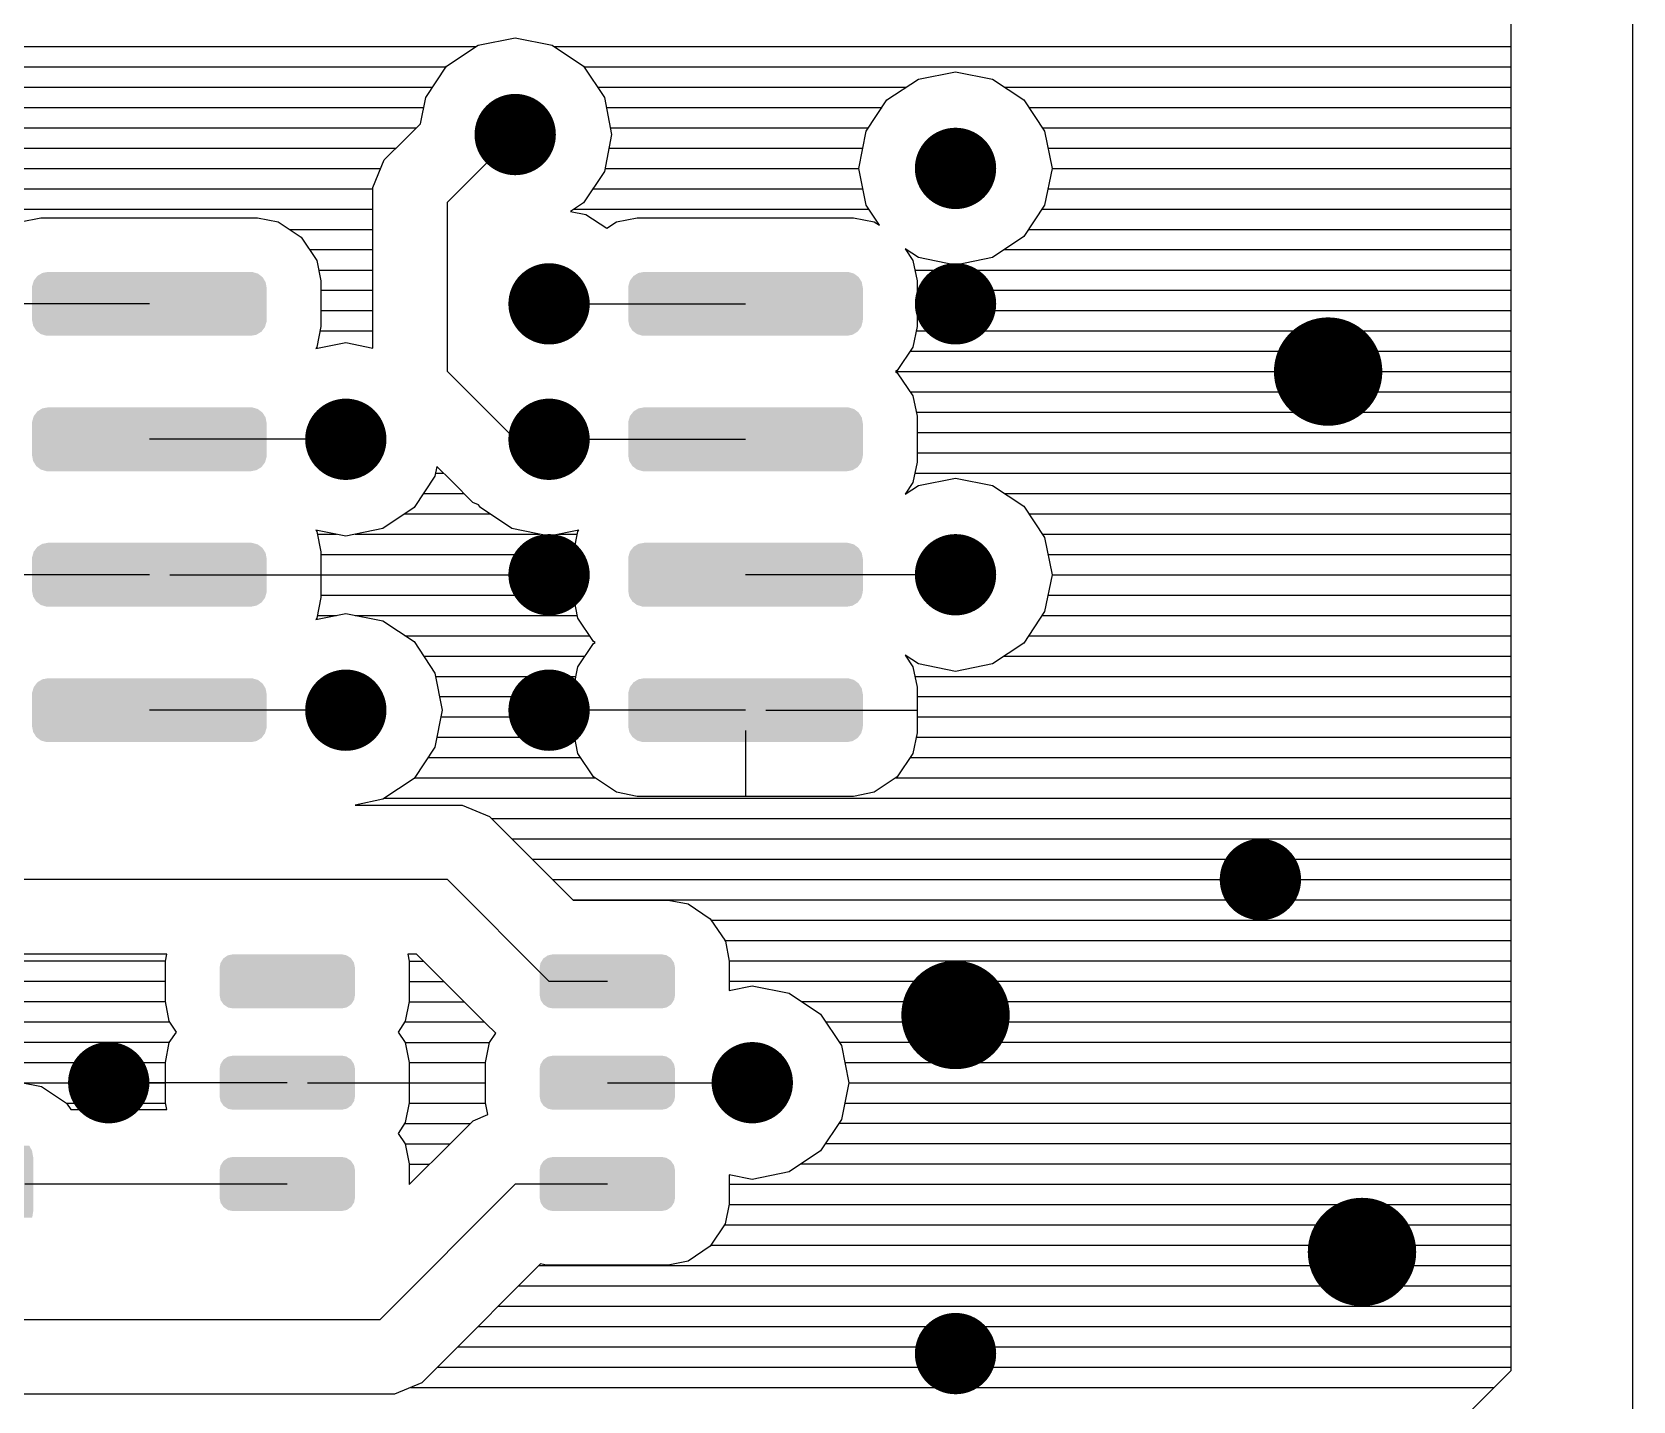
# Model space of a CAD drawing. Extents: x 295 to 953, y 10 to 290.
# Drawn here: x 807.75 to 846.77, y 110 to 143.37 of the extents above; entities that cross this region are included whole.
import ezdxf

# ---------------------------------------------------------------- set-up
doc = ezdxf.new("R2010")
doc.units = 0
doc.header["$LTSCALE"] = 5
doc.header["$MEASUREMENT"] = 0
doc.layers.get('0').update_dxf_attribs({"linetype": 'CONTINUOUS', "lineweight": 25})

msp = doc.modelspace()

# ---------------------------------------------------------------- linework, layer by layer
for p, q in [((846.771, 109.501), (846.771, 220.118)), ((843.799, 110.736), (843.799, 218.89)), ((818.625, 143.05), (819.529, 143.228)), ((819.529, 143.228), (820.427, 143.05)), ((787.302, 143.017), (818.578, 143.017)), ((817.858, 142.541), (818.625, 143.05)), ((820.427, 143.05), (821.193, 142.541)), ((820.474, 143.017), (843.799, 143.017)), ((787.348, 142.521), (817.852, 142.521)), ((817.35, 141.775), (817.858, 142.541)), ((821.193, 142.541), (821.702, 141.775)), ((821.2, 142.521), (843.799, 142.521)), ((787.348, 142.026), (817.515, 142.026)), ((821.537, 142.026), (829.059, 142.026)), ((828.59, 141.716), (829.356, 142.224)), ((829.356, 142.224), (830.261, 142.402)), ((830.261, 142.402), (831.159, 142.224)), ((831.159, 142.224), (831.925, 141.716)), ((831.456, 142.026), (843.799, 142.026)), ((817.224, 141.134), (817.35, 141.775)), ((821.702, 141.775), (821.88, 140.87)), ((828.081, 140.95), (828.59, 141.716)), ((831.925, 141.716), (832.433, 140.95)), ((787.348, 141.531), (817.304, 141.531)), ((821.748, 141.531), (828.471, 141.531)), ((832.044, 141.531), (843.799, 141.531)), ((787.275, 141.035), (817.125, 141.035)), ((816.848, 140.758), (817.224, 141.134)), ((817.878, 139.219), (819.529, 140.87)), ((821.88, 140.87), (821.702, 139.972)), ((821.847, 141.035), (828.141, 141.035)), ((827.903, 140.045), (828.081, 140.95)), ((832.374, 141.035), (843.799, 141.035)), ((832.433, 140.95), (832.612, 140.045)), ((787.031, 140.54), (816.63, 140.54)), ((816.333, 140.25), (816.848, 140.758)), ((821.814, 140.54), (828.002, 140.54)), ((832.513, 140.54), (843.799, 140.54)), ((816.062, 139.583), (816.333, 140.25)), ((786.529, 140.045), (816.254, 140.045)), ((821.702, 139.972), (821.193, 139.206)), ((821.715, 140.045), (827.903, 140.045)), ((828.081, 139.147), (827.903, 140.045)), ((832.612, 140.045), (832.433, 139.147)), ((832.612, 140.045), (843.799, 140.045)), ((776.768, 139.55), (816.062, 139.55)), ((816.062, 138.863), (816.062, 139.583)), ((821.425, 139.55), (828.002, 139.55)), ((832.513, 139.55), (843.799, 139.55)), ((805.72, 139.054), (816.062, 139.054)), ((817.878, 135.092), (817.878, 139.219)), ((821.193, 139.206), (820.876, 138.995)), ((820.876, 138.995), (821.253, 138.922)), ((820.969, 139.054), (828.141, 139.054)), ((821.253, 138.922), (821.761, 138.585)), ((828.405, 138.665), (828.081, 139.147)), ((832.433, 139.147), (831.925, 138.381)), ((832.374, 139.054), (843.799, 139.054)), ((807.47, 138.744), (807.972, 138.843)), ((807.972, 138.843), (813.249, 138.843)), ((813.249, 138.843), (813.751, 138.744)), ((813.751, 138.744), (814.312, 138.367)), ((814.028, 138.559), (816.062, 138.559)), ((816.062, 135.666), (816.062, 138.863)), ((821.761, 138.585), (821.999, 138.744)), ((821.999, 138.744), (822.501, 138.843)), ((822.501, 138.843), (827.778, 138.843)), ((827.778, 138.843), (828.28, 138.744)), ((828.28, 138.744), (828.405, 138.665)), ((832.044, 138.559), (843.799, 138.559)), ((814.312, 138.367), (814.695, 137.799)), ((831.925, 138.381), (831.159, 137.872)), ((814.517, 138.064), (816.062, 138.064)), ((814.695, 137.799), (814.794, 137.304)), ((829.356, 137.872), (829.032, 138.083)), ((829.032, 138.083), (829.224, 137.799)), ((829.046, 138.064), (829.065, 138.064)), ((829.224, 137.799), (829.323, 137.304)), ((830.261, 137.687), (829.356, 137.872)), ((831.159, 137.872), (830.261, 137.687)), ((831.45, 138.064), (843.799, 138.064)), ((814.741, 137.568), (816.062, 137.568)), ((829.27, 137.568), (843.799, 137.568)), ((814.794, 137.304), (814.794, 136.188)), ((814.794, 137.073), (816.062, 137.073)), ((829.323, 137.304), (829.323, 136.188)), ((829.323, 137.073), (843.799, 137.073)), ((810.614, 136.743), (805.496, 136.743)), ((814.794, 136.578), (816.062, 136.578)), ((820.355, 136.743), (825.143, 136.743)), ((829.323, 136.578), (843.799, 136.578)), ((814.794, 136.188), (814.695, 135.686)), ((829.323, 136.188), (829.224, 135.686)), ((814.669, 135.653), (815.402, 135.798)), ((814.774, 136.082), (816.062, 136.082)), ((815.402, 135.798), (816.062, 135.666)), ((829.303, 136.082), (843.799, 136.082)), ((814.695, 135.686), (814.669, 135.653)), ((829.224, 135.686), (828.841, 135.118)), ((829.158, 135.587), (843.799, 135.587)), ((819.529, 133.441), (817.878, 135.092)), ((828.841, 135.118), (828.801, 135.092)), ((828.801, 135.092), (843.799, 135.092)), ((828.801, 135.092), (828.841, 135.065)), ((828.841, 135.065), (829.224, 134.497)), ((829.158, 134.597), (843.799, 134.597)), ((829.224, 134.497), (829.323, 134.002)), ((829.303, 134.101), (843.799, 134.101)), ((829.323, 134.002), (829.323, 132.886)), ((815.402, 133.441), (810.614, 133.441)), ((820.355, 133.441), (819.529, 133.441)), ((820.355, 133.441), (825.143, 133.441)), ((829.323, 133.606), (843.799, 133.606)), ((829.323, 133.111), (843.799, 133.111)), ((817.621, 132.78), (817.574, 132.543)), ((817.984, 132.417), (817.621, 132.78)), ((829.323, 132.886), (829.224, 132.384)), ((817.574, 132.543), (817.066, 131.777)), ((817.588, 132.615), (817.786, 132.615)), ((818.499, 131.902), (817.984, 132.417)), ((829.224, 132.384), (829.032, 132.1)), ((829.032, 132.1), (829.356, 132.318)), ((829.27, 132.615), (843.799, 132.615)), ((829.356, 132.318), (830.261, 132.496)), ((830.261, 132.496), (831.159, 132.318)), ((831.159, 132.318), (831.925, 131.81)), ((817.297, 132.12), (818.281, 132.12)), ((818.638, 131.843), (818.499, 131.902)), ((829.046, 132.12), (829.065, 132.12)), ((831.456, 132.12), (843.799, 132.12)), ((817.066, 131.777), (816.3, 131.268)), ((816.841, 131.625), (818.909, 131.625)), ((818.684, 131.777), (818.638, 131.843)), ((819.45, 131.268), (818.684, 131.777)), ((831.925, 131.81), (832.433, 131.044)), ((832.044, 131.625), (843.799, 131.625)), ((815.402, 131.083), (814.669, 131.228)), ((814.669, 131.228), (814.695, 131.195)), ((814.695, 131.195), (814.794, 130.7)), ((814.708, 131.129), (815.171, 131.129)), ((816.3, 131.268), (815.402, 131.083)), ((815.626, 131.129), (820.124, 131.129)), ((820.355, 131.083), (819.45, 131.268)), ((821.081, 131.228), (820.355, 131.083)), ((820.579, 131.129), (821.042, 131.129)), ((820.956, 130.7), (821.055, 131.195)), ((821.055, 131.195), (821.081, 131.228)), ((832.374, 131.129), (843.799, 131.129)), ((832.433, 131.044), (832.612, 130.139)), ((814.794, 130.7), (814.794, 129.584)), ((814.794, 130.634), (820.956, 130.634)), ((820.956, 129.584), (820.956, 130.7)), ((832.513, 130.634), (843.799, 130.634)), ((810.614, 130.139), (805.496, 130.139)), ((810.119, 130.139), (806.427, 130.139)), ((811.109, 130.139), (814.794, 130.139)), ((814.794, 130.139), (820.956, 130.139)), ((830.261, 130.139), (825.143, 130.139)), ((832.612, 130.139), (832.433, 129.241)), ((832.612, 130.139), (843.799, 130.139)), ((814.794, 129.584), (814.695, 129.082)), ((814.794, 129.644), (820.956, 129.644)), ((821.055, 129.082), (820.956, 129.584)), ((832.513, 129.644), (843.799, 129.644)), ((814.669, 129.049), (815.402, 129.194)), ((814.708, 129.148), (815.171, 129.148)), ((815.402, 129.194), (816.3, 129.016)), ((815.626, 129.148), (821.042, 129.148)), ((832.433, 129.241), (831.925, 128.475)), ((832.374, 129.148), (843.799, 129.148)), ((814.695, 129.082), (814.669, 129.049)), ((816.3, 129.016), (817.066, 128.508)), ((821.438, 128.514), (821.055, 129.082)), ((816.841, 128.653), (821.345, 128.653)), ((817.066, 128.508), (817.574, 127.742)), ((821.055, 127.893), (821.438, 128.461)), ((821.477, 128.488), (821.438, 128.514)), ((821.438, 128.461), (821.477, 128.488)), ((831.925, 128.475), (831.159, 127.966)), ((832.044, 128.653), (843.799, 128.653)), ((817.297, 128.158), (821.233, 128.158)), ((829.356, 127.966), (829.032, 128.177)), ((829.032, 128.177), (829.224, 127.893)), ((829.046, 128.158), (829.065, 128.158)), ((831.45, 128.158), (843.799, 128.158)), ((817.574, 127.742), (817.753, 126.837)), ((817.588, 127.662), (821.009, 127.662)), ((820.956, 127.398), (821.055, 127.893)), ((829.224, 127.893), (829.323, 127.398)), ((829.27, 127.662), (843.799, 127.662)), ((830.261, 127.781), (829.356, 127.966)), ((831.159, 127.966), (830.261, 127.781)), ((820.956, 126.282), (820.956, 127.398)), ((829.323, 127.398), (829.323, 126.282)), ((815.402, 126.837), (810.614, 126.837)), ((817.753, 126.837), (817.574, 125.939)), ((817.687, 127.167), (820.956, 127.167)), ((825.143, 126.837), (820.355, 126.837)), ((824.647, 126.837), (820.956, 126.837)), ((825.638, 126.837), (829.323, 126.837)), ((829.323, 127.167), (843.799, 127.167)), ((817.72, 126.672), (820.956, 126.672)), ((829.323, 126.672), (843.799, 126.672)), ((817.621, 126.176), (820.976, 126.176)), ((821.055, 125.78), (820.956, 126.282)), ((825.143, 126.342), (825.143, 124.737)), ((829.323, 126.282), (829.224, 125.78)), ((829.303, 126.176), (843.799, 126.176)), ((817.574, 125.939), (817.066, 125.173)), ((817.409, 125.681), (821.121, 125.681)), ((821.438, 125.212), (821.055, 125.78)), ((829.224, 125.78), (828.841, 125.212)), ((829.158, 125.681), (843.799, 125.681)), ((817.066, 125.173), (816.3, 124.664)), ((817.073, 125.186), (821.477, 125.186)), ((821.999, 124.836), (821.438, 125.212)), ((828.841, 125.212), (828.28, 124.836)), ((828.801, 125.186), (843.799, 125.186)), ((816.3, 124.664), (815.626, 124.525)), ((815.626, 124.525), (818.235, 124.525)), ((816.346, 124.691), (843.799, 124.691)), ((818.235, 124.525), (818.902, 124.248)), ((822.501, 124.737), (821.999, 124.836)), ((827.778, 124.737), (822.501, 124.737)), ((828.28, 124.836), (827.778, 124.737)), ((818.902, 124.248), (820.943, 122.207)), ((818.955, 124.195), (843.799, 124.195)), ((819.45, 123.7), (843.799, 123.7)), ((819.945, 123.205), (843.799, 123.205)), ((817.878, 122.709), (778.254, 122.709)), ((820.355, 120.226), (817.878, 122.709)), ((820.441, 122.709), (843.799, 122.709)), ((820.936, 122.214), (843.799, 122.214)), ((820.943, 122.207), (823.261, 122.207)), ((823.261, 122.207), (823.743, 122.115)), ((823.743, 122.115), (824.284, 121.752)), ((824.284, 121.752), (824.654, 121.204)), ((824.304, 121.719), (843.799, 121.719)), ((824.634, 121.223), (843.799, 121.223)), ((824.654, 121.204), (824.746, 120.722)), ((775.117, 120.728), (811.004, 120.728)), ((811.037, 120.893), (777.891, 120.893)), ((811.004, 120.722), (811.037, 120.893)), ((811.004, 119.738), (811.004, 120.722)), ((817.125, 120.893), (816.914, 120.893)), ((816.914, 120.893), (816.947, 120.722)), ((816.947, 120.722), (817.297, 120.722)), ((816.947, 120.722), (816.947, 119.738)), ((818.816, 119.203), (817.125, 120.893)), ((824.746, 120.728), (843.799, 120.728)), ((824.746, 120.722), (824.746, 120.002)), ((775.117, 120.233), (811.004, 120.233)), ((816.947, 120.226), (817.792, 120.226)), ((821.775, 120.226), (820.355, 120.226)), ((824.746, 120.233), (843.799, 120.233)), ((824.746, 120.002), (825.308, 120.114)), ((825.308, 120.114), (826.206, 119.936)), ((826.206, 119.936), (826.972, 119.427)), ((775.117, 119.738), (811.004, 119.738)), ((811.096, 119.255), (811.004, 119.738)), ((816.947, 119.738), (816.848, 119.255)), ((816.947, 119.731), (818.288, 119.731)), ((826.503, 119.738), (843.799, 119.738)), ((826.972, 119.427), (827.48, 118.661)), ((775.117, 119.242), (811.103, 119.242)), ((811.274, 118.991), (811.096, 119.255)), ((816.848, 119.255), (816.676, 118.991)), ((816.835, 119.236), (818.783, 119.236)), ((819.054, 118.965), (818.816, 119.203)), ((827.091, 119.242), (843.799, 119.242)), ((775.117, 118.747), (811.109, 118.747)), ((811.004, 118.252), (811.096, 118.734)), ((811.096, 118.734), (811.274, 118.991)), ((816.676, 118.991), (816.848, 118.734)), ((816.848, 118.74), (818.902, 118.74)), ((816.848, 118.734), (816.947, 118.252)), ((818.803, 118.252), (818.902, 118.734)), ((818.902, 118.734), (819.054, 118.965)), ((827.421, 118.747), (843.799, 118.747)), ((827.48, 118.661), (827.659, 117.756)), ((775.117, 118.252), (811.004, 118.252)), ((811.004, 117.268), (811.004, 118.252)), ((816.947, 118.252), (816.947, 117.268)), ((816.947, 118.245), (818.803, 118.245)), ((818.803, 117.268), (818.803, 118.252)), ((827.56, 118.252), (843.799, 118.252)), ((807.451, 117.77), (807.985, 117.664)), ((807.523, 117.756), (811.004, 117.756)), ((807.985, 117.664), (808.593, 117.261)), ((810.449, 117.756), (809.623, 117.756)), ((813.975, 117.756), (810.449, 117.756)), ((813.48, 117.756), (811.004, 117.756)), ((814.471, 117.756), (816.947, 117.756)), ((816.947, 117.75), (818.803, 117.75)), ((821.775, 117.756), (825.308, 117.756)), ((827.659, 117.756), (827.48, 116.858)), ((827.659, 117.756), (843.799, 117.756)), ((808.586, 117.261), (811.004, 117.261)), ((808.593, 117.261), (808.699, 117.103)), ((808.699, 117.103), (811.037, 117.103)), ((811.037, 117.103), (811.004, 117.268)), ((816.947, 117.268), (816.848, 116.786)), ((816.947, 117.254), (818.803, 117.254)), ((818.862, 116.977), (818.803, 117.268)), ((827.56, 117.261), (843.799, 117.261)), ((816.848, 116.786), (816.676, 116.521)), ((816.835, 116.759), (818.433, 116.759)), ((817.991, 116.317), (818.506, 116.825)), ((818.506, 116.825), (818.862, 116.977)), ((827.48, 116.858), (826.972, 116.092)), ((827.421, 116.766), (843.799, 116.766)), ((816.676, 116.521), (816.848, 116.264)), ((816.947, 115.273), (817.991, 116.317)), ((827.091, 116.27), (843.799, 116.27)), ((816.848, 116.264), (817.938, 116.264)), ((816.848, 116.264), (816.947, 115.782)), ((826.972, 116.092), (826.206, 115.584)), ((816.947, 115.782), (816.947, 115.273)), ((816.947, 115.769), (817.442, 115.769)), ((825.308, 115.399), (824.746, 115.511)), ((824.746, 115.511), (824.746, 114.798)), ((826.206, 115.584), (825.308, 115.399)), ((826.497, 115.775), (843.799, 115.775)), ((813.975, 115.286), (807.576, 115.286)), ((819.529, 115.286), (816.227, 111.978)), ((821.775, 115.286), (819.529, 115.286)), ((824.746, 115.28), (843.799, 115.28)), ((824.746, 114.798), (824.647, 114.316)), ((824.746, 114.785), (843.799, 114.785)), ((824.647, 114.316), (824.284, 113.768)), ((824.634, 114.289), (843.799, 114.289)), ((824.284, 113.768), (823.743, 113.404)), ((824.304, 113.794), (843.799, 113.794)), ((820.15, 113.338), (817.766, 110.954)), ((820.11, 113.299), (843.799, 113.299)), ((820.289, 113.305), (820.15, 113.338)), ((823.261, 113.305), (820.289, 113.305)), ((823.743, 113.404), (823.261, 113.305)), ((819.615, 112.803), (843.799, 112.803)), ((819.12, 112.308), (843.799, 112.308)), ((816.227, 111.978), (776.603, 111.978)), ((818.625, 111.813), (843.799, 111.813)), ((818.129, 111.317), (843.799, 111.317)), ((817.766, 110.954), (817.251, 110.439)), ((817.634, 110.822), (843.799, 110.822)), ((817.251, 110.439), (816.584, 110.162)), ((839.757, 106.695), (843.799, 110.736)), ((816.584, 110.162), (776.24, 110.162)), ((816.987, 110.327), (843.39, 110.327))]:
    msp.add_line(p, q)
for points, const_width in [([(819.034, 140.87, 1), (820.025, 140.87, 1)], 0.991), ([(829.765, 140.045, 1), (830.756, 140.045, 1)], 0.991), ([(819.859, 136.743, 1), (820.85, 136.743, 1)], 0.991), ([(829.765, 136.743, 1), (830.756, 136.743, 1)], 0.991), ([(838.681, 135.092, 1), (840.002, 135.092, 1)], 1.321), ([(814.906, 133.441, 1), (815.897, 133.441, 1)], 0.991), ([(819.859, 133.441, 1), (820.85, 133.441, 1)], 0.991), ([(819.859, 130.139, 1), (820.85, 130.139, 1)], 0.991), ([(829.765, 130.139, 1), (830.756, 130.139, 1)], 0.991), ([(814.906, 126.837, 1), (815.897, 126.837, 1)], 0.991), ([(819.859, 126.837, 1), (820.85, 126.837, 1)], 0.991), ([(837.195, 122.709, 1), (838.186, 122.709, 1)], 0.991), ([(829.6, 119.407, 1), (830.921, 119.407, 1)], 1.321), ([(809.128, 117.756, 1), (810.119, 117.756, 1)], 0.991), ([(824.812, 117.756, 1), (825.803, 117.756, 1)], 0.991), ([(839.506, 113.629, 1), (840.827, 113.629, 1)], 1.321), ([(829.765, 111.152, 1), (830.756, 111.152, 1)], 0.991)]:
    msp.add_lwpolyline(points, format="xyb", close=True, dxfattribs=dict(const_width=const_width))
for points in [[(807.796, 137.307), (807.862, 137.394), (813.426, 137.307), (813.372, 137.394)], [(807.862, 137.394), (807.882, 137.421), (813.372, 137.394), (813.337, 137.421)], [(807.882, 137.421), (807.979, 137.481), (813.337, 137.421), (813.258, 137.481)], [(807.979, 137.481), (808.004, 137.496), (813.258, 137.481), (813.206, 137.496)], [(808.004, 137.496), (808.134, 137.52), (813.206, 137.496), (813.121, 137.52)], [(808.134, 137.52), (808.144, 137.522), (813.121, 137.52), (813.084, 137.522)], [(822.324, 137.307), (822.391, 137.394), (827.955, 137.307), (827.901, 137.394)], [(822.391, 137.394), (822.411, 137.421), (827.901, 137.394), (827.866, 137.421)], [(822.411, 137.421), (822.508, 137.481), (827.866, 137.421), (827.787, 137.481)], [(822.508, 137.481), (822.532, 137.496), (827.787, 137.481), (827.735, 137.496)], [(822.532, 137.496), (822.663, 137.52), (827.735, 137.496), (827.65, 137.52)], [(822.663, 137.52), (822.673, 137.522), (827.65, 137.52), (827.613, 137.522)], [(807.754, 137.132), (807.756, 137.17), (813.473, 137.132), (813.466, 137.17)], [(807.754, 136.353), (807.754, 137.132), (813.473, 136.353), (813.473, 137.132)], [(807.756, 137.17), (807.786, 137.273), (813.466, 137.17), (813.447, 137.273)], [(807.786, 137.273), (807.796, 137.307), (813.447, 137.273), (813.426, 137.307)], [(822.283, 137.132), (822.285, 137.17), (828.002, 137.132), (827.995, 137.17)], [(822.283, 136.353), (822.283, 137.132), (828.002, 136.353), (828.002, 137.132)], [(822.285, 137.17), (822.315, 137.273), (827.995, 137.17), (827.976, 137.273)], [(822.315, 137.273), (822.324, 137.307), (827.976, 137.273), (827.955, 137.307)], [(807.761, 136.316), (807.754, 136.353), (813.472, 136.316), (813.473, 136.353)], [(807.781, 136.213), (807.761, 136.316), (813.442, 136.213), (813.472, 136.316)], [(807.802, 136.179), (807.781, 136.213), (813.432, 136.179), (813.442, 136.213)], [(807.856, 136.091), (807.802, 136.179), (813.366, 136.091), (813.432, 136.179)], [(822.29, 136.316), (822.283, 136.353), (828, 136.316), (828.002, 136.353)], [(822.309, 136.213), (822.29, 136.316), (827.971, 136.213), (828, 136.316)], [(822.33, 136.179), (822.309, 136.213), (827.961, 136.179), (827.971, 136.213)], [(822.384, 136.091), (822.33, 136.179), (827.895, 136.091), (827.961, 136.179)], [(807.89, 136.065), (807.856, 136.091), (813.346, 136.065), (813.366, 136.091)], [(807.969, 136.005), (807.89, 136.065), (813.249, 136.005), (813.346, 136.065)], [(808.022, 135.99), (807.969, 136.005), (813.224, 135.99), (813.249, 136.005)], [(808.107, 135.965), (808.022, 135.99), (813.093, 135.965), (813.224, 135.99)], [(808.144, 135.964), (808.107, 135.965), (813.084, 135.964), (813.093, 135.965)], [(822.419, 136.065), (822.384, 136.091), (827.875, 136.065), (827.895, 136.091)], [(822.498, 136.005), (822.419, 136.065), (827.777, 136.005), (827.875, 136.065)], [(822.551, 135.99), (822.498, 136.005), (827.753, 135.99), (827.777, 136.005)], [(822.636, 135.965), (822.551, 135.99), (827.622, 135.965), (827.753, 135.99)], [(822.673, 135.964), (822.636, 135.965), (827.613, 135.964), (827.622, 135.965)], [(808.004, 134.194), (808.134, 134.218), (813.206, 134.194), (813.121, 134.218)], [(808.134, 134.218), (808.144, 134.22), (813.121, 134.218), (813.084, 134.22)], [(822.532, 134.194), (822.663, 134.218), (827.735, 134.194), (827.65, 134.218)], [(822.663, 134.218), (822.673, 134.22), (827.65, 134.218), (827.613, 134.22)], [(807.754, 133.83), (807.756, 133.868), (813.473, 133.83), (813.466, 133.868)], [(807.754, 133.051), (807.754, 133.83), (813.473, 133.051), (813.473, 133.83)], [(807.756, 133.868), (807.786, 133.971), (813.466, 133.868), (813.447, 133.971)], [(807.786, 133.971), (807.796, 134.005), (813.447, 133.971), (813.426, 134.005)], [(807.796, 134.005), (807.862, 134.092), (813.426, 134.005), (813.372, 134.092)], [(807.862, 134.092), (807.882, 134.119), (813.372, 134.092), (813.337, 134.119)], [(807.882, 134.119), (807.979, 134.179), (813.337, 134.119), (813.258, 134.179)], [(807.979, 134.179), (808.004, 134.194), (813.258, 134.179), (813.206, 134.194)], [(822.283, 133.83), (822.285, 133.868), (828.002, 133.83), (827.995, 133.868)], [(822.283, 133.051), (822.283, 133.83), (828.002, 133.051), (828.002, 133.83)], [(822.285, 133.868), (822.315, 133.971), (827.995, 133.868), (827.976, 133.971)], [(822.315, 133.971), (822.324, 134.005), (827.976, 133.971), (827.955, 134.005)], [(822.324, 134.005), (822.391, 134.092), (827.955, 134.005), (827.901, 134.092)], [(822.391, 134.092), (822.411, 134.119), (827.901, 134.092), (827.866, 134.119)], [(822.411, 134.119), (822.508, 134.179), (827.866, 134.119), (827.787, 134.179)], [(822.508, 134.179), (822.532, 134.194), (827.787, 134.179), (827.735, 134.194)], [(807.761, 133.014), (807.754, 133.051), (813.472, 133.014), (813.473, 133.051)], [(822.29, 133.014), (822.283, 133.051), (828, 133.014), (828.002, 133.051)], [(807.781, 132.911), (807.761, 133.014), (813.442, 132.911), (813.472, 133.014)], [(807.802, 132.877), (807.781, 132.911), (813.432, 132.877), (813.442, 132.911)], [(807.856, 132.789), (807.802, 132.877), (813.366, 132.789), (813.432, 132.877)], [(807.89, 132.763), (807.856, 132.789), (813.346, 132.763), (813.366, 132.789)], [(807.969, 132.703), (807.89, 132.763), (813.249, 132.703), (813.346, 132.763)], [(808.022, 132.688), (807.969, 132.703), (813.224, 132.688), (813.249, 132.703)], [(808.107, 132.663), (808.022, 132.688), (813.093, 132.663), (813.224, 132.688)], [(808.144, 132.662), (808.107, 132.663), (813.084, 132.662), (813.093, 132.663)], [(822.309, 132.911), (822.29, 133.014), (827.971, 132.911), (828, 133.014)], [(822.33, 132.877), (822.309, 132.911), (827.961, 132.877), (827.971, 132.911)], [(822.384, 132.789), (822.33, 132.877), (827.895, 132.789), (827.961, 132.877)], [(822.419, 132.763), (822.384, 132.789), (827.875, 132.763), (827.895, 132.789)], [(822.498, 132.703), (822.419, 132.763), (827.777, 132.703), (827.875, 132.763)], [(822.551, 132.688), (822.498, 132.703), (827.753, 132.688), (827.777, 132.703)], [(822.636, 132.663), (822.551, 132.688), (827.622, 132.663), (827.753, 132.688)], [(822.673, 132.662), (822.636, 132.663), (827.613, 132.662), (827.622, 132.663)], [(807.796, 130.703), (807.862, 130.79), (813.426, 130.703), (813.372, 130.79)], [(807.862, 130.79), (807.882, 130.817), (813.372, 130.79), (813.337, 130.817)], [(807.882, 130.817), (807.979, 130.877), (813.337, 130.817), (813.258, 130.877)], [(807.979, 130.877), (808.004, 130.892), (813.258, 130.877), (813.206, 130.892)], [(808.004, 130.892), (808.134, 130.916), (813.206, 130.892), (813.121, 130.916)], [(808.134, 130.916), (808.144, 130.918), (813.121, 130.916), (813.084, 130.918)], [(822.324, 130.703), (822.391, 130.79), (827.955, 130.703), (827.901, 130.79)], [(822.391, 130.79), (822.411, 130.817), (827.901, 130.79), (827.866, 130.817)], [(822.411, 130.817), (822.508, 130.877), (827.866, 130.817), (827.787, 130.877)], [(822.508, 130.877), (822.532, 130.892), (827.787, 130.877), (827.735, 130.892)], [(822.532, 130.892), (822.663, 130.916), (827.735, 130.892), (827.65, 130.916)], [(822.663, 130.916), (822.673, 130.918), (827.65, 130.916), (827.613, 130.918)], [(807.754, 130.528), (807.756, 130.566), (813.473, 130.528), (813.466, 130.566)], [(807.754, 129.749), (807.754, 130.528), (813.473, 129.749), (813.473, 130.528)], [(807.756, 130.566), (807.786, 130.669), (813.466, 130.566), (813.447, 130.669)], [(807.786, 130.669), (807.796, 130.703), (813.447, 130.669), (813.426, 130.703)], [(822.283, 130.528), (822.285, 130.566), (828.002, 130.528), (827.995, 130.566)], [(822.283, 129.749), (822.283, 130.528), (828.002, 129.749), (828.002, 130.528)], [(822.285, 130.566), (822.315, 130.669), (827.995, 130.566), (827.976, 130.669)], [(822.315, 130.669), (822.324, 130.703), (827.976, 130.669), (827.955, 130.703)], [(807.761, 129.712), (807.754, 129.749), (813.472, 129.712), (813.473, 129.749)], [(807.781, 129.609), (807.761, 129.712), (813.442, 129.609), (813.472, 129.712)], [(807.802, 129.575), (807.781, 129.609), (813.432, 129.575), (813.442, 129.609)], [(807.856, 129.487), (807.802, 129.575), (813.366, 129.487), (813.432, 129.575)], [(822.29, 129.712), (822.283, 129.749), (828, 129.712), (828.002, 129.749)], [(822.309, 129.609), (822.29, 129.712), (827.971, 129.609), (828, 129.712)], [(822.33, 129.575), (822.309, 129.609), (827.961, 129.575), (827.971, 129.609)], [(822.384, 129.487), (822.33, 129.575), (827.895, 129.487), (827.961, 129.575)], [(807.89, 129.461), (807.856, 129.487), (813.346, 129.461), (813.366, 129.487)], [(807.969, 129.401), (807.89, 129.461), (813.249, 129.401), (813.346, 129.461)], [(808.022, 129.386), (807.969, 129.401), (813.224, 129.386), (813.249, 129.401)], [(808.107, 129.361), (808.022, 129.386), (813.093, 129.361), (813.224, 129.386)], [(808.144, 129.36), (808.107, 129.361), (813.084, 129.36), (813.093, 129.361)], [(822.419, 129.461), (822.384, 129.487), (827.875, 129.461), (827.895, 129.487)], [(822.498, 129.401), (822.419, 129.461), (827.777, 129.401), (827.875, 129.461)], [(822.551, 129.386), (822.498, 129.401), (827.753, 129.386), (827.777, 129.401)], [(822.636, 129.361), (822.551, 129.386), (827.622, 129.361), (827.753, 129.386)], [(822.673, 129.36), (822.636, 129.361), (827.613, 129.36), (827.622, 129.361)], [(807.979, 127.575), (808.004, 127.59), (813.258, 127.575), (813.206, 127.59)], [(808.004, 127.59), (808.134, 127.614), (813.206, 127.59), (813.121, 127.614)], [(808.134, 127.614), (808.144, 127.616), (813.121, 127.614), (813.084, 127.616)], [(822.508, 127.575), (822.532, 127.59), (827.787, 127.575), (827.735, 127.59)], [(822.532, 127.59), (822.663, 127.614), (827.735, 127.59), (827.65, 127.614)], [(822.663, 127.614), (822.673, 127.616), (827.65, 127.614), (827.613, 127.616)], [(807.754, 127.226), (807.756, 127.264), (813.473, 127.226), (813.466, 127.264)], [(807.754, 126.447), (807.754, 127.226), (813.473, 126.447), (813.473, 127.226)], [(807.756, 127.264), (807.786, 127.367), (813.466, 127.264), (813.447, 127.367)], [(807.786, 127.367), (807.796, 127.401), (813.447, 127.367), (813.426, 127.401)], [(807.796, 127.401), (807.862, 127.488), (813.426, 127.401), (813.372, 127.488)], [(807.862, 127.488), (807.882, 127.515), (813.372, 127.488), (813.337, 127.515)], [(807.882, 127.515), (807.979, 127.575), (813.337, 127.515), (813.258, 127.575)], [(822.283, 127.226), (822.285, 127.264), (828.002, 127.226), (827.995, 127.264)], [(822.283, 126.447), (822.283, 127.226), (828.002, 126.447), (828.002, 127.226)], [(822.285, 127.264), (822.315, 127.367), (827.995, 127.264), (827.976, 127.367)], [(822.315, 127.367), (822.324, 127.401), (827.976, 127.367), (827.955, 127.401)], [(822.324, 127.401), (822.391, 127.488), (827.955, 127.401), (827.901, 127.488)], [(822.391, 127.488), (822.411, 127.515), (827.901, 127.488), (827.866, 127.515)], [(822.411, 127.515), (822.508, 127.575), (827.866, 127.515), (827.787, 127.575)], [(807.761, 126.41), (807.754, 126.447), (813.472, 126.41), (813.473, 126.447)], [(822.29, 126.41), (822.283, 126.447), (828, 126.41), (828.002, 126.447)], [(807.781, 126.307), (807.761, 126.41), (813.442, 126.307), (813.472, 126.41)], [(807.802, 126.273), (807.781, 126.307), (813.432, 126.273), (813.442, 126.307)], [(807.856, 126.185), (807.802, 126.273), (813.366, 126.185), (813.432, 126.273)], [(807.89, 126.159), (807.856, 126.185), (813.346, 126.159), (813.366, 126.185)], [(807.969, 126.099), (807.89, 126.159), (813.249, 126.099), (813.346, 126.159)], [(808.022, 126.084), (807.969, 126.099), (813.224, 126.084), (813.249, 126.099)], [(808.107, 126.059), (808.022, 126.084), (813.093, 126.059), (813.224, 126.084)], [(808.144, 126.058), (808.107, 126.059), (813.084, 126.058), (813.093, 126.059)], [(822.309, 126.307), (822.29, 126.41), (827.971, 126.307), (828, 126.41)], [(822.33, 126.273), (822.309, 126.307), (827.961, 126.273), (827.971, 126.307)], [(822.384, 126.185), (822.33, 126.273), (827.895, 126.185), (827.961, 126.273)], [(822.419, 126.159), (822.384, 126.185), (827.875, 126.159), (827.895, 126.185)], [(822.498, 126.099), (822.419, 126.159), (827.777, 126.099), (827.875, 126.159)], [(822.551, 126.084), (822.498, 126.099), (827.753, 126.084), (827.777, 126.099)], [(822.636, 126.059), (822.551, 126.084), (827.622, 126.059), (827.753, 126.084)], [(822.673, 126.058), (822.636, 126.059), (827.613, 126.058), (827.622, 126.059)], [(812.324, 120.556), (812.347, 120.675), (815.626, 120.556), (815.602, 120.675)], [(812.347, 120.675), (812.353, 120.685), (815.602, 120.675), (815.6, 120.685)], [(812.353, 120.685), (812.417, 120.786), (815.6, 120.685), (815.531, 120.786)], [(812.417, 120.786), (812.428, 120.794), (815.531, 120.786), (815.526, 120.794)], [(812.428, 120.794), (812.526, 120.86), (815.526, 120.794), (815.421, 120.86)], [(812.526, 120.86), (812.545, 120.864), (815.421, 120.86), (815.415, 120.864)], [(812.545, 120.864), (812.655, 120.887), (815.415, 120.864), (815.296, 120.887)], [(820.124, 120.556), (820.146, 120.675), (823.426, 120.556), (823.401, 120.675)], [(820.146, 120.675), (820.152, 120.685), (823.401, 120.675), (823.399, 120.685)], [(820.152, 120.685), (820.217, 120.786), (823.399, 120.685), (823.33, 120.786)], [(820.217, 120.786), (820.228, 120.794), (823.33, 120.786), (823.325, 120.794)], [(820.228, 120.794), (820.325, 120.86), (823.325, 120.794), (823.221, 120.86)], [(820.325, 120.86), (820.345, 120.864), (823.221, 120.86), (823.214, 120.864)], [(820.345, 120.864), (820.454, 120.887), (823.214, 120.864), (823.095, 120.887)], [(812.324, 119.896), (812.324, 120.556), (815.626, 119.896), (815.626, 120.556)], [(820.124, 119.896), (820.124, 120.556), (823.426, 119.896), (823.426, 120.556)], [(812.348, 119.777), (812.324, 119.896), (815.604, 119.777), (815.626, 119.896)], [(820.148, 119.777), (820.124, 119.896), (823.403, 119.777), (823.426, 119.896)], [(812.35, 119.767), (812.348, 119.777), (815.598, 119.767), (815.604, 119.777)], [(812.42, 119.666), (812.35, 119.767), (815.533, 119.666), (815.598, 119.767)], [(812.425, 119.659), (812.42, 119.666), (815.522, 119.659), (815.533, 119.666)], [(812.529, 119.592), (812.425, 119.659), (815.425, 119.592), (815.522, 119.659)], [(812.535, 119.588), (812.529, 119.592), (815.405, 119.588), (815.425, 119.592)], [(812.655, 119.566), (812.535, 119.588), (815.296, 119.566), (815.405, 119.588)], [(820.15, 119.767), (820.148, 119.777), (823.397, 119.767), (823.403, 119.777)], [(820.219, 119.666), (820.15, 119.767), (823.333, 119.666), (823.397, 119.767)], [(820.224, 119.659), (820.219, 119.666), (823.322, 119.659), (823.333, 119.666)], [(820.329, 119.592), (820.224, 119.659), (823.224, 119.592), (823.322, 119.659)], [(820.335, 119.588), (820.329, 119.592), (823.205, 119.588), (823.224, 119.592)], [(820.454, 119.566), (820.335, 119.588), (823.095, 119.566), (823.205, 119.588)], [(812.353, 118.215), (812.417, 118.316), (815.6, 118.215), (815.531, 118.316)], [(812.417, 118.316), (812.428, 118.324), (815.531, 118.316), (815.526, 118.324)], [(812.428, 118.324), (812.526, 118.391), (815.526, 118.324), (815.421, 118.391)], [(812.526, 118.391), (812.545, 118.395), (815.421, 118.391), (815.415, 118.395)], [(812.545, 118.395), (812.655, 118.417), (815.415, 118.395), (815.296, 118.417)], [(820.152, 118.215), (820.217, 118.316), (823.399, 118.215), (823.33, 118.316)], [(820.217, 118.316), (820.228, 118.324), (823.33, 118.316), (823.325, 118.324)], [(820.228, 118.324), (820.325, 118.391), (823.325, 118.324), (823.221, 118.391)], [(820.325, 118.391), (820.345, 118.395), (823.221, 118.391), (823.214, 118.395)], [(820.345, 118.395), (820.454, 118.417), (823.214, 118.395), (823.095, 118.417)], [(812.324, 118.087), (812.347, 118.206), (815.626, 118.087), (815.602, 118.206)], [(812.324, 117.426), (812.324, 118.087), (815.626, 117.426), (815.626, 118.087)], [(812.347, 118.206), (812.353, 118.215), (815.602, 118.206), (815.6, 118.215)], [(820.124, 118.087), (820.146, 118.206), (823.426, 118.087), (823.401, 118.206)], [(820.124, 117.426), (820.124, 118.087), (823.426, 117.426), (823.426, 118.087)], [(820.146, 118.206), (820.152, 118.215), (823.401, 118.206), (823.399, 118.215)], [(812.348, 117.307), (812.324, 117.426), (815.604, 117.307), (815.626, 117.426)], [(812.35, 117.297), (812.348, 117.307), (815.598, 117.297), (815.604, 117.307)], [(812.42, 117.196), (812.35, 117.297), (815.533, 117.196), (815.598, 117.297)], [(812.425, 117.189), (812.42, 117.196), (815.522, 117.189), (815.533, 117.196)], [(812.529, 117.122), (812.425, 117.189), (815.425, 117.122), (815.522, 117.189)], [(812.535, 117.118), (812.529, 117.122), (815.405, 117.118), (815.425, 117.122)], [(812.655, 117.096), (812.535, 117.118), (815.296, 117.096), (815.405, 117.118)], [(820.148, 117.307), (820.124, 117.426), (823.403, 117.307), (823.426, 117.426)], [(820.15, 117.297), (820.148, 117.307), (823.397, 117.297), (823.403, 117.307)], [(820.219, 117.196), (820.15, 117.297), (823.333, 117.196), (823.397, 117.297)], [(820.224, 117.189), (820.219, 117.196), (823.322, 117.189), (823.333, 117.196)], [(820.329, 117.122), (820.224, 117.189), (823.224, 117.122), (823.322, 117.189)], [(820.335, 117.118), (820.329, 117.122), (823.205, 117.118), (823.224, 117.122)], [(820.454, 117.096), (820.335, 117.118), (823.095, 117.096), (823.205, 117.118)], [(805.704, 115.93), (805.726, 116.075), (807.784, 115.93), (807.759, 116.075)], [(805.704, 115.927), (805.704, 115.93), (807.784, 115.927), (807.784, 115.93)], [(805.704, 114.633), (805.704, 115.927), (807.784, 114.633), (807.784, 115.927)], [(805.726, 116.075), (805.734, 116.093), (807.759, 116.075), (807.756, 116.093)], [(805.734, 116.093), (805.798, 116.224), (807.756, 116.093), (807.687, 116.224)], [(812.428, 115.854), (812.526, 115.921), (815.526, 115.854), (815.421, 115.921)], [(812.526, 115.921), (812.545, 115.925), (815.421, 115.921), (815.415, 115.925)], [(812.545, 115.925), (812.655, 115.947), (815.415, 115.925), (815.296, 115.947)], [(820.228, 115.854), (820.325, 115.921), (823.325, 115.854), (823.221, 115.921)], [(820.325, 115.921), (820.345, 115.925), (823.221, 115.921), (823.214, 115.925)], [(820.345, 115.925), (820.454, 115.947), (823.214, 115.925), (823.095, 115.947)], [(812.324, 115.617), (812.347, 115.736), (815.626, 115.617), (815.602, 115.736)], [(812.324, 114.956), (812.324, 115.617), (815.626, 114.956), (815.626, 115.617)], [(812.347, 115.736), (812.353, 115.745), (815.602, 115.736), (815.6, 115.745)], [(812.353, 115.745), (812.417, 115.846), (815.6, 115.745), (815.531, 115.846)], [(812.417, 115.846), (812.428, 115.854), (815.531, 115.846), (815.526, 115.854)], [(820.124, 115.617), (820.146, 115.736), (823.426, 115.617), (823.401, 115.736)], [(820.124, 114.956), (820.124, 115.617), (823.426, 114.956), (823.426, 115.617)], [(820.146, 115.736), (820.152, 115.745), (823.401, 115.736), (823.399, 115.745)], [(820.152, 115.745), (820.217, 115.846), (823.399, 115.745), (823.33, 115.846)], [(820.217, 115.846), (820.228, 115.854), (823.33, 115.846), (823.325, 115.854)], [(812.348, 114.837), (812.324, 114.956), (815.604, 114.837), (815.626, 114.956)], [(812.35, 114.827), (812.348, 114.837), (815.598, 114.827), (815.604, 114.837)], [(812.42, 114.726), (812.35, 114.827), (815.533, 114.726), (815.598, 114.827)], [(812.425, 114.719), (812.42, 114.726), (815.522, 114.719), (815.533, 114.726)], [(812.529, 114.652), (812.425, 114.719), (815.425, 114.652), (815.522, 114.719)], [(820.148, 114.837), (820.124, 114.956), (823.403, 114.837), (823.426, 114.956)], [(820.15, 114.827), (820.148, 114.837), (823.397, 114.827), (823.403, 114.837)], [(820.219, 114.726), (820.15, 114.827), (823.333, 114.726), (823.397, 114.827)], [(820.224, 114.719), (820.219, 114.726), (823.322, 114.719), (823.333, 114.726)], [(820.329, 114.652), (820.224, 114.719), (823.224, 114.652), (823.322, 114.719)], [(805.704, 114.629), (805.704, 114.633), (807.784, 114.629), (807.784, 114.633)], [(805.728, 114.484), (805.704, 114.629), (807.762, 114.484), (807.784, 114.629)], [(805.731, 114.467), (805.728, 114.484), (807.754, 114.467), (807.762, 114.484)], [(812.535, 114.648), (812.529, 114.652), (815.405, 114.648), (815.425, 114.652)], [(812.655, 114.626), (812.535, 114.648), (815.296, 114.626), (815.405, 114.648)], [(820.335, 114.648), (820.329, 114.652), (823.205, 114.648), (823.224, 114.652)], [(820.454, 114.626), (820.335, 114.648), (823.095, 114.626), (823.205, 114.648)]]:
    msp.add_solid(points)

doc.saveas('drawing.dxf')
